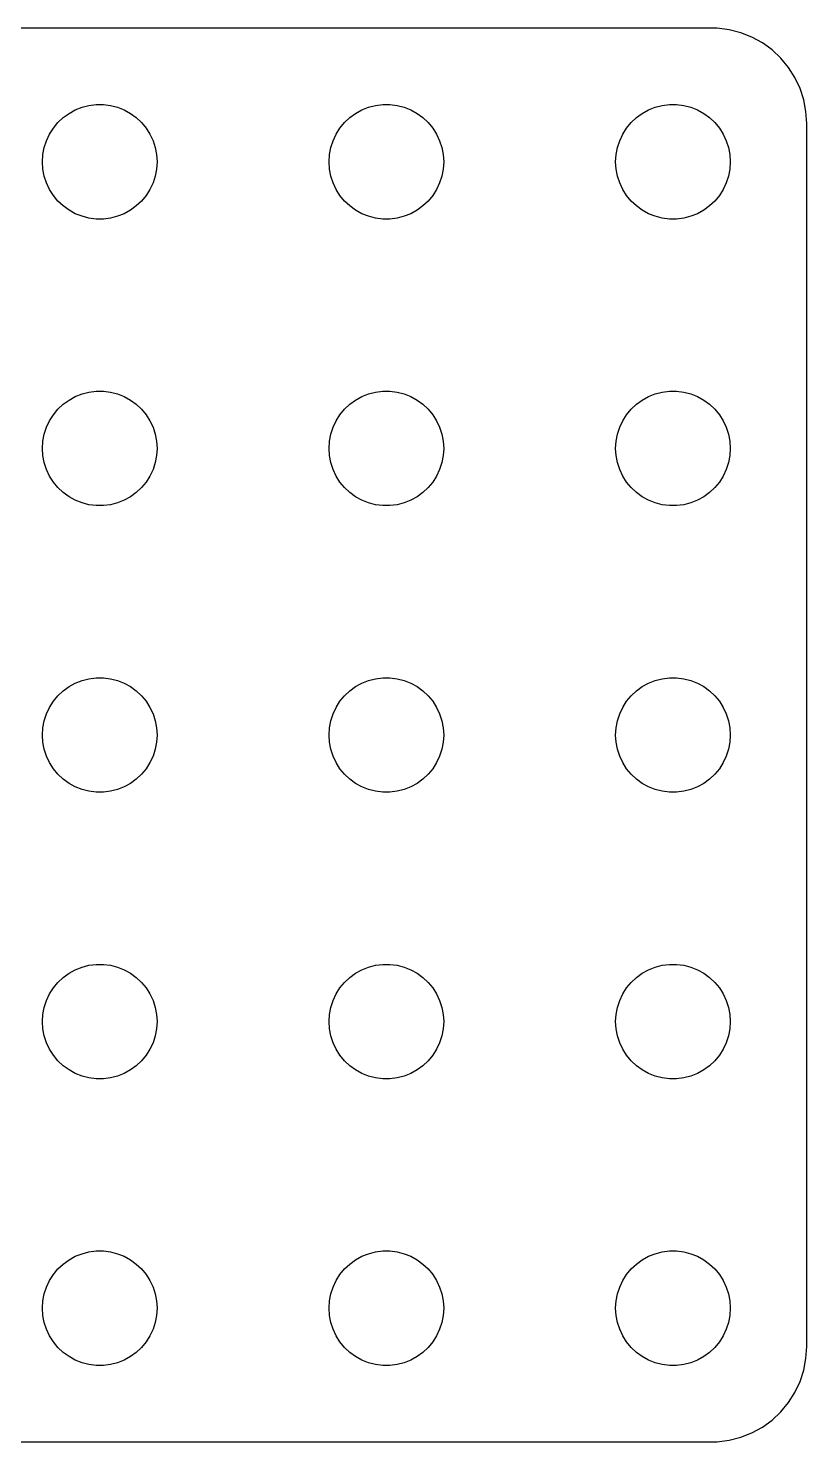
# Model space of a CAD drawing. Header units: metres. Extents: x -37 to 37, y 215 to 541.
# Drawn here: x -3.7 to 37, y 299 to 373 of the extents above; entities that cross this region are included whole.
import ezdxf

# ---------------------------------------------------------------- set-up
doc = ezdxf.new("R2010")
doc.units = ezdxf.units.M

msp = doc.modelspace()

# ---------------------------------------------------------------- linework, layer by layer
for p, q in [((32.3139, 372.99), (-32.3139, 372.99)), ((32.9369, 372.911), (32.3139, 372.99)), ((33.5451, 372.755), (32.9369, 372.911)), ((34.1289, 372.524), (33.5451, 372.755)), ((34.6791, 372.222), (34.1289, 372.524)), ((35.1871, 371.853), (34.6791, 372.222)), ((35.6448, 371.423), (35.1871, 371.853)), ((36.0451, 370.939), (35.6448, 371.423)), ((36.3815, 370.409), (36.0451, 370.939)), ((36.6489, 369.841), (36.3815, 370.409)), ((36.8429, 369.243), (36.6489, 369.841)), ((36.9606, 368.627), (36.8429, 369.243)), ((-1.91226, 368.312), (-1.60747, 368.533)), ((-1.60747, 368.533), (-1.27733, 368.714)), ((-1.27733, 368.714), (-0.92705, 368.853)), ((-0.92705, 368.853), (-0.56213, 368.947)), ((-0.56213, 368.947), (-0.18837, 368.994)), ((-0.18837, 368.994), (0.18837, 368.994)), ((0.18837, 368.994), (0.56213, 368.947)), ((0.56213, 368.947), (0.92705, 368.853)), ((0.92705, 368.853), (1.27733, 368.714)), ((1.27733, 368.714), (1.60747, 368.533)), ((1.60747, 368.533), (1.91226, 368.312)), ((13.0877, 368.312), (13.3925, 368.533)), ((13.3925, 368.533), (13.7227, 368.714)), ((13.7227, 368.714), (14.0729, 368.853)), ((14.0729, 368.853), (14.4379, 368.947)), ((14.4379, 368.947), (14.8116, 368.994)), ((14.8116, 368.994), (15.1884, 368.994)), ((15.1884, 368.994), (15.5621, 368.947)), ((15.5621, 368.947), (15.927, 368.853)), ((15.927, 368.853), (16.2773, 368.714)), ((16.2773, 368.714), (16.6075, 368.533)), ((16.6075, 368.533), (16.9123, 368.312)), ((28.0877, 368.312), (28.3925, 368.533)), ((28.3925, 368.533), (28.7227, 368.714)), ((28.7227, 368.714), (29.0729, 368.853)), ((29.0729, 368.853), (29.4379, 368.947)), ((29.4379, 368.947), (29.8116, 368.994)), ((29.8116, 368.994), (30.1884, 368.994)), ((30.1884, 368.994), (30.5621, 368.947)), ((30.5621, 368.947), (30.927, 368.853)), ((30.927, 368.853), (31.2773, 368.714)), ((31.2773, 368.714), (31.6075, 368.533)), ((31.6075, 368.533), (31.9123, 368.312)), ((37, 368), (36.9606, 368.627)), ((-2.62891, 367.445), (-2.42705, 367.763)), ((-2.42705, 367.763), (-2.1869, 368.054)), ((-2.1869, 368.054), (-1.91226, 368.312)), ((1.91226, 368.312), (2.1869, 368.054)), ((2.1869, 368.054), (2.42705, 367.763)), ((2.42705, 367.763), (2.62891, 367.445)), ((12.3711, 367.445), (12.5729, 367.763)), ((12.5729, 367.763), (12.8131, 368.054)), ((12.8131, 368.054), (13.0877, 368.312)), ((16.9123, 368.312), (17.1869, 368.054)), ((17.1869, 368.054), (17.427, 367.763)), ((17.427, 367.763), (17.6289, 367.445)), ((27.3711, 367.445), (27.5729, 367.763)), ((27.5729, 367.763), (27.8131, 368.054)), ((27.8131, 368.054), (28.0877, 368.312)), ((31.9123, 368.312), (32.1869, 368.054)), ((32.1869, 368.054), (32.427, 367.763)), ((32.427, 367.763), (32.6289, 367.445)), ((37, 304), (37, 368)), ((-2.90575, 366.746), (-2.78932, 367.104)), ((-2.78932, 367.104), (-2.62891, 367.445)), ((2.62891, 367.445), (2.78932, 367.104)), ((2.78932, 367.104), (2.90575, 366.746)), ((12.0942, 366.746), (12.2107, 367.104)), ((12.2107, 367.104), (12.3711, 367.445)), ((17.6289, 367.445), (17.7893, 367.104)), ((17.7893, 367.104), (17.9057, 366.746)), ((27.0942, 366.746), (27.2107, 367.104)), ((27.2107, 367.104), (27.3711, 367.445)), ((32.6289, 367.445), (32.7893, 367.104)), ((32.7893, 367.104), (32.9057, 366.746)), ((-3, 366), (-2.97633, 366.376)), ((-2.97633, 366.376), (-2.90575, 366.746)), ((2.90575, 366.746), (2.97633, 366.376)), ((2.97633, 366.376), (3, 366)), ((12, 366), (12.0237, 366.376)), ((12.0237, 366.376), (12.0942, 366.746)), ((17.9057, 366.746), (17.9763, 366.376)), ((17.9763, 366.376), (18, 366)), ((27, 366), (27.0237, 366.376)), ((27.0237, 366.376), (27.0942, 366.746)), ((32.9057, 366.746), (32.9763, 366.376)), ((32.9763, 366.376), (33, 366)), ((-2.97633, 365.624), (-3, 366)), ((-2.90575, 365.254), (-2.97633, 365.624)), ((2.97633, 365.624), (2.90575, 365.254)), ((3, 366), (2.97633, 365.624)), ((12.0237, 365.624), (12, 366)), ((12.0942, 365.254), (12.0237, 365.624)), ((17.9763, 365.624), (17.9057, 365.254)), ((18, 366), (17.9763, 365.624)), ((27.0237, 365.624), (27, 366)), ((27.0942, 365.254), (27.0237, 365.624)), ((32.9763, 365.624), (32.9057, 365.254)), ((33, 366), (32.9763, 365.624)), ((-2.78932, 364.896), (-2.90575, 365.254)), ((-2.62891, 364.555), (-2.78932, 364.896)), ((2.78932, 364.896), (2.62891, 364.555)), ((2.90575, 365.254), (2.78932, 364.896)), ((12.2107, 364.896), (12.0942, 365.254)), ((12.3711, 364.555), (12.2107, 364.896)), ((17.7893, 364.896), (17.6289, 364.555)), ((17.9057, 365.254), (17.7893, 364.896)), ((27.2107, 364.896), (27.0942, 365.254)), ((27.3711, 364.555), (27.2107, 364.896)), ((32.7893, 364.896), (32.6289, 364.555)), ((32.9057, 365.254), (32.7893, 364.896)), ((-2.42705, 364.237), (-2.62891, 364.555)), ((-2.1869, 363.946), (-2.42705, 364.237)), ((2.42705, 364.237), (2.1869, 363.946)), ((2.62891, 364.555), (2.42705, 364.237)), ((12.5729, 364.237), (12.3711, 364.555)), ((12.8131, 363.946), (12.5729, 364.237)), ((17.427, 364.237), (17.1869, 363.946)), ((17.6289, 364.555), (17.427, 364.237)), ((27.5729, 364.237), (27.3711, 364.555)), ((27.8131, 363.946), (27.5729, 364.237)), ((32.427, 364.237), (32.1869, 363.946)), ((32.6289, 364.555), (32.427, 364.237)), ((-1.91226, 363.688), (-2.1869, 363.946)), ((-1.60747, 363.467), (-1.91226, 363.688)), ((-1.27733, 363.286), (-1.60747, 363.467)), ((-0.92705, 363.147), (-1.27733, 363.286)), ((1.27733, 363.286), (0.92705, 363.147)), ((1.60747, 363.467), (1.27733, 363.286)), ((1.91226, 363.688), (1.60747, 363.467)), ((2.1869, 363.946), (1.91226, 363.688)), ((13.0877, 363.688), (12.8131, 363.946)), ((13.3925, 363.467), (13.0877, 363.688)), ((13.7227, 363.286), (13.3925, 363.467)), ((14.0729, 363.147), (13.7227, 363.286)), ((16.2773, 363.286), (15.927, 363.147)), ((16.6075, 363.467), (16.2773, 363.286)), ((16.9123, 363.688), (16.6075, 363.467)), ((17.1869, 363.946), (16.9123, 363.688)), ((28.0877, 363.688), (27.8131, 363.946)), ((28.3925, 363.467), (28.0877, 363.688)), ((28.7227, 363.286), (28.3925, 363.467)), ((29.0729, 363.147), (28.7227, 363.286)), ((31.2773, 363.286), (30.927, 363.147)), ((31.6075, 363.467), (31.2773, 363.286)), ((31.9123, 363.688), (31.6075, 363.467)), ((32.1869, 363.946), (31.9123, 363.688)), ((-0.56213, 363.053), (-0.92705, 363.147)), ((-0.18837, 363.006), (-0.56213, 363.053)), ((0.18837, 363.006), (-0.18837, 363.006)), ((0.56213, 363.053), (0.18837, 363.006)), ((0.92705, 363.147), (0.56213, 363.053)), ((14.4379, 363.053), (14.0729, 363.147)), ((14.8116, 363.006), (14.4379, 363.053)), ((15.1884, 363.006), (14.8116, 363.006)), ((15.5621, 363.053), (15.1884, 363.006)), ((15.927, 363.147), (15.5621, 363.053)), ((29.4379, 363.053), (29.0729, 363.147)), ((29.8116, 363.006), (29.4379, 363.053)), ((30.1884, 363.006), (29.8116, 363.006)), ((30.5621, 363.053), (30.1884, 363.006)), ((30.927, 363.147), (30.5621, 363.053)), ((-1.60747, 353.533), (-1.27733, 353.714)), ((-1.27733, 353.714), (-0.92705, 353.853)), ((-0.92705, 353.853), (-0.56213, 353.947)), ((-0.56213, 353.947), (-0.18837, 353.994)), ((-0.18837, 353.994), (0.18837, 353.994)), ((0.18837, 353.994), (0.56213, 353.947)), ((0.56213, 353.947), (0.92705, 353.853)), ((0.92705, 353.853), (1.27733, 353.714)), ((1.27733, 353.714), (1.60747, 353.533)), ((13.3925, 353.533), (13.7227, 353.714)), ((13.7227, 353.714), (14.0729, 353.853)), ((14.0729, 353.853), (14.4379, 353.947)), ((14.4379, 353.947), (14.8116, 353.994)), ((14.8116, 353.994), (15.1884, 353.994)), ((15.1884, 353.994), (15.5621, 353.947)), ((15.5621, 353.947), (15.927, 353.853)), ((15.927, 353.853), (16.2773, 353.714)), ((16.2773, 353.714), (16.6075, 353.533)), ((28.3925, 353.533), (28.7227, 353.714)), ((28.7227, 353.714), (29.0729, 353.853)), ((29.0729, 353.853), (29.4379, 353.947)), ((29.4379, 353.947), (29.8116, 353.994)), ((29.8116, 353.994), (30.1884, 353.994)), ((30.1884, 353.994), (30.5621, 353.947)), ((30.5621, 353.947), (30.927, 353.853)), ((30.927, 353.853), (31.2773, 353.714)), ((31.2773, 353.714), (31.6075, 353.533)), ((-2.42705, 352.763), (-2.1869, 353.054)), ((-2.1869, 353.054), (-1.91226, 353.312)), ((-1.91226, 353.312), (-1.60747, 353.533)), ((1.60747, 353.533), (1.91226, 353.312)), ((1.91226, 353.312), (2.1869, 353.054)), ((2.1869, 353.054), (2.42705, 352.763)), ((12.5729, 352.763), (12.8131, 353.054)), ((12.8131, 353.054), (13.0877, 353.312)), ((13.0877, 353.312), (13.3925, 353.533)), ((16.6075, 353.533), (16.9123, 353.312)), ((16.9123, 353.312), (17.1869, 353.054)), ((17.1869, 353.054), (17.427, 352.763)), ((27.5729, 352.763), (27.8131, 353.054)), ((27.8131, 353.054), (28.0877, 353.312)), ((28.0877, 353.312), (28.3925, 353.533)), ((31.6075, 353.533), (31.9123, 353.312)), ((31.9123, 353.312), (32.1869, 353.054)), ((32.1869, 353.054), (32.427, 352.763)), ((-2.78932, 352.104), (-2.62891, 352.445)), ((-2.62891, 352.445), (-2.42705, 352.763)), ((2.42705, 352.763), (2.62891, 352.445)), ((2.62891, 352.445), (2.78932, 352.104)), ((12.2107, 352.104), (12.3711, 352.445)), ((12.3711, 352.445), (12.5729, 352.763)), ((17.427, 352.763), (17.6289, 352.445)), ((17.6289, 352.445), (17.7893, 352.104)), ((27.2107, 352.104), (27.3711, 352.445)), ((27.3711, 352.445), (27.5729, 352.763)), ((32.427, 352.763), (32.6289, 352.445)), ((32.6289, 352.445), (32.7893, 352.104)), ((-2.97633, 351.376), (-2.90575, 351.746)), ((-2.90575, 351.746), (-2.78932, 352.104)), ((2.78932, 352.104), (2.90575, 351.746)), ((2.90575, 351.746), (2.97633, 351.376)), ((12.0237, 351.376), (12.0942, 351.746)), ((12.0942, 351.746), (12.2107, 352.104)), ((17.7893, 352.104), (17.9057, 351.746)), ((17.9057, 351.746), (17.9763, 351.376)), ((27.0237, 351.376), (27.0942, 351.746)), ((27.0942, 351.746), (27.2107, 352.104)), ((32.7893, 352.104), (32.9057, 351.746)), ((32.9057, 351.746), (32.9763, 351.376)), ((-3, 351), (-2.97633, 351.376)), ((-2.97633, 350.624), (-3, 351)), ((2.97633, 351.376), (3, 351)), ((3, 351), (2.97633, 350.624)), ((12, 351), (12.0237, 351.376)), ((12.0237, 350.624), (12, 351)), ((17.9763, 351.376), (18, 351)), ((18, 351), (17.9763, 350.624)), ((27, 351), (27.0237, 351.376)), ((27.0237, 350.624), (27, 351)), ((32.9763, 351.376), (33, 351)), ((33, 351), (32.9763, 350.624)), ((-2.90575, 350.254), (-2.97633, 350.624)), ((-2.78932, 349.896), (-2.90575, 350.254)), ((2.90575, 350.254), (2.78932, 349.896)), ((2.97633, 350.624), (2.90575, 350.254)), ((12.0942, 350.254), (12.0237, 350.624)), ((12.2107, 349.896), (12.0942, 350.254)), ((17.9057, 350.254), (17.7893, 349.896)), ((17.9763, 350.624), (17.9057, 350.254)), ((27.0942, 350.254), (27.0237, 350.624)), ((27.2107, 349.896), (27.0942, 350.254)), ((32.9057, 350.254), (32.7893, 349.896)), ((32.9763, 350.624), (32.9057, 350.254)), ((-2.62891, 349.555), (-2.78932, 349.896)), ((-2.42705, 349.237), (-2.62891, 349.555)), ((-2.1869, 348.946), (-2.42705, 349.237)), ((2.42705, 349.237), (2.1869, 348.946)), ((2.62891, 349.555), (2.42705, 349.237)), ((2.78932, 349.896), (2.62891, 349.555)), ((12.3711, 349.555), (12.2107, 349.896)), ((12.5729, 349.237), (12.3711, 349.555)), ((12.8131, 348.946), (12.5729, 349.237)), ((17.427, 349.237), (17.1869, 348.946)), ((17.6289, 349.555), (17.427, 349.237)), ((17.7893, 349.896), (17.6289, 349.555)), ((27.3711, 349.555), (27.2107, 349.896)), ((27.5729, 349.237), (27.3711, 349.555)), ((27.8131, 348.946), (27.5729, 349.237)), ((32.427, 349.237), (32.1869, 348.946)), ((32.6289, 349.555), (32.427, 349.237)), ((32.7893, 349.896), (32.6289, 349.555)), ((-1.91226, 348.688), (-2.1869, 348.946)), ((-1.60747, 348.467), (-1.91226, 348.688)), ((-1.27733, 348.286), (-1.60747, 348.467)), ((1.60747, 348.467), (1.27733, 348.286)), ((1.91226, 348.688), (1.60747, 348.467)), ((2.1869, 348.946), (1.91226, 348.688)), ((13.0877, 348.688), (12.8131, 348.946)), ((13.3925, 348.467), (13.0877, 348.688)), ((13.7227, 348.286), (13.3925, 348.467)), ((16.6075, 348.467), (16.2773, 348.286)), ((16.9123, 348.688), (16.6075, 348.467)), ((17.1869, 348.946), (16.9123, 348.688)), ((28.0877, 348.688), (27.8131, 348.946)), ((28.3925, 348.467), (28.0877, 348.688)), ((28.7227, 348.286), (28.3925, 348.467)), ((31.6075, 348.467), (31.2773, 348.286)), ((31.9123, 348.688), (31.6075, 348.467)), ((32.1869, 348.946), (31.9123, 348.688)), ((-0.92705, 348.147), (-1.27733, 348.286)), ((-0.56213, 348.053), (-0.92705, 348.147)), ((-0.18837, 348.006), (-0.56213, 348.053)), ((0.18837, 348.006), (-0.18837, 348.006)), ((0.56213, 348.053), (0.18837, 348.006)), ((0.92705, 348.147), (0.56213, 348.053)), ((1.27733, 348.286), (0.92705, 348.147)), ((14.0729, 348.147), (13.7227, 348.286)), ((14.4379, 348.053), (14.0729, 348.147)), ((14.8116, 348.006), (14.4379, 348.053)), ((15.1884, 348.006), (14.8116, 348.006)), ((15.5621, 348.053), (15.1884, 348.006)), ((15.927, 348.147), (15.5621, 348.053)), ((16.2773, 348.286), (15.927, 348.147)), ((29.0729, 348.147), (28.7227, 348.286)), ((29.4379, 348.053), (29.0729, 348.147)), ((29.8116, 348.006), (29.4379, 348.053)), ((30.1884, 348.006), (29.8116, 348.006)), ((30.5621, 348.053), (30.1884, 348.006)), ((30.927, 348.147), (30.5621, 348.053)), ((31.2773, 348.286), (30.927, 348.147)), ((-1.27733, 338.714), (-0.92705, 338.853)), ((-0.92705, 338.853), (-0.56213, 338.947)), ((-0.56213, 338.947), (-0.18837, 338.994)), ((-0.18837, 338.994), (0.18837, 338.994)), ((0.18837, 338.994), (0.56213, 338.947)), ((0.56213, 338.947), (0.92705, 338.853)), ((0.92705, 338.853), (1.27733, 338.714)), ((13.7227, 338.714), (14.0729, 338.853)), ((14.0729, 338.853), (14.4379, 338.947)), ((14.4379, 338.947), (14.8116, 338.994)), ((14.8116, 338.994), (15.1884, 338.994)), ((15.1884, 338.994), (15.5621, 338.947)), ((15.5621, 338.947), (15.927, 338.853)), ((15.927, 338.853), (16.2773, 338.714)), ((28.7227, 338.714), (29.0729, 338.853)), ((29.0729, 338.853), (29.4379, 338.947)), ((29.4379, 338.947), (29.8116, 338.994)), ((29.8116, 338.994), (30.1884, 338.994)), ((30.1884, 338.994), (30.5621, 338.947)), ((30.5621, 338.947), (30.927, 338.853)), ((30.927, 338.853), (31.2773, 338.714)), ((-2.1869, 338.054), (-1.91226, 338.312)), ((-1.91226, 338.312), (-1.60747, 338.533)), ((-1.60747, 338.533), (-1.27733, 338.714)), ((1.27733, 338.714), (1.60747, 338.533)), ((1.60747, 338.533), (1.91226, 338.312)), ((1.91226, 338.312), (2.1869, 338.054)), ((12.8131, 338.054), (13.0877, 338.312)), ((13.0877, 338.312), (13.3925, 338.533)), ((13.3925, 338.533), (13.7227, 338.714)), ((16.2773, 338.714), (16.6075, 338.533)), ((16.6075, 338.533), (16.9123, 338.312)), ((16.9123, 338.312), (17.1869, 338.054)), ((27.8131, 338.054), (28.0877, 338.312)), ((28.0877, 338.312), (28.3925, 338.533)), ((28.3925, 338.533), (28.7227, 338.714)), ((31.2773, 338.714), (31.6075, 338.533)), ((31.6075, 338.533), (31.9123, 338.312)), ((31.9123, 338.312), (32.1869, 338.054)), ((-2.78932, 337.104), (-2.62891, 337.445)), ((-2.62891, 337.445), (-2.42705, 337.763)), ((-2.42705, 337.763), (-2.1869, 338.054)), ((2.1869, 338.054), (2.42705, 337.763)), ((2.42705, 337.763), (2.62891, 337.445)), ((2.62891, 337.445), (2.78932, 337.104)), ((12.2107, 337.104), (12.3711, 337.445)), ((12.3711, 337.445), (12.5729, 337.763)), ((12.5729, 337.763), (12.8131, 338.054)), ((17.1869, 338.054), (17.427, 337.763)), ((17.427, 337.763), (17.6289, 337.445)), ((17.6289, 337.445), (17.7893, 337.104)), ((27.2107, 337.104), (27.3711, 337.445)), ((27.3711, 337.445), (27.5729, 337.763)), ((27.5729, 337.763), (27.8131, 338.054)), ((32.1869, 338.054), (32.427, 337.763)), ((32.427, 337.763), (32.6289, 337.445)), ((32.6289, 337.445), (32.7893, 337.104)), ((-2.97633, 336.376), (-2.90575, 336.746)), ((-2.90575, 336.746), (-2.78932, 337.104)), ((2.78932, 337.104), (2.90575, 336.746)), ((2.90575, 336.746), (2.97633, 336.376)), ((12.0237, 336.376), (12.0942, 336.746)), ((12.0942, 336.746), (12.2107, 337.104)), ((17.7893, 337.104), (17.9057, 336.746)), ((17.9057, 336.746), (17.9763, 336.376)), ((27.0237, 336.376), (27.0942, 336.746)), ((27.0942, 336.746), (27.2107, 337.104)), ((32.7893, 337.104), (32.9057, 336.746)), ((32.9057, 336.746), (32.9763, 336.376)), ((-3, 336), (-2.97633, 336.376)), ((-2.97633, 335.624), (-3, 336)), ((2.97633, 336.376), (3, 336)), ((3, 336), (2.97633, 335.624)), ((12, 336), (12.0237, 336.376)), ((12.0237, 335.624), (12, 336)), ((17.9763, 336.376), (18, 336)), ((18, 336), (17.9763, 335.624)), ((27, 336), (27.0237, 336.376)), ((27.0237, 335.624), (27, 336)), ((32.9763, 336.376), (33, 336)), ((33, 336), (32.9763, 335.624)), ((-2.90575, 335.254), (-2.97633, 335.624)), ((-2.78932, 334.896), (-2.90575, 335.254)), ((2.90575, 335.254), (2.78932, 334.896)), ((2.97633, 335.624), (2.90575, 335.254)), ((12.0942, 335.254), (12.0237, 335.624)), ((12.2107, 334.896), (12.0942, 335.254)), ((17.9057, 335.254), (17.7893, 334.896)), ((17.9763, 335.624), (17.9057, 335.254)), ((27.0942, 335.254), (27.0237, 335.624)), ((27.2107, 334.896), (27.0942, 335.254)), ((32.9057, 335.254), (32.7893, 334.896)), ((32.9763, 335.624), (32.9057, 335.254)), ((-2.62891, 334.555), (-2.78932, 334.896)), ((-2.42705, 334.237), (-2.62891, 334.555)), ((2.62891, 334.555), (2.42705, 334.237)), ((2.78932, 334.896), (2.62891, 334.555)), ((12.3711, 334.555), (12.2107, 334.896)), ((12.5729, 334.237), (12.3711, 334.555)), ((17.6289, 334.555), (17.427, 334.237)), ((17.7893, 334.896), (17.6289, 334.555)), ((27.3711, 334.555), (27.2107, 334.896)), ((27.5729, 334.237), (27.3711, 334.555)), ((32.6289, 334.555), (32.427, 334.237)), ((32.7893, 334.896), (32.6289, 334.555)), ((-2.1869, 333.946), (-2.42705, 334.237)), ((-1.91226, 333.688), (-2.1869, 333.946)), ((-1.60747, 333.467), (-1.91226, 333.688)), ((1.91226, 333.688), (1.60747, 333.467)), ((2.1869, 333.946), (1.91226, 333.688)), ((2.42705, 334.237), (2.1869, 333.946)), ((12.8131, 333.946), (12.5729, 334.237)), ((13.0877, 333.688), (12.8131, 333.946)), ((13.3925, 333.467), (13.0877, 333.688)), ((16.9123, 333.688), (16.6075, 333.467)), ((17.1869, 333.946), (16.9123, 333.688)), ((17.427, 334.237), (17.1869, 333.946)), ((27.8131, 333.946), (27.5729, 334.237)), ((28.0877, 333.688), (27.8131, 333.946)), ((28.3925, 333.467), (28.0877, 333.688)), ((31.9123, 333.688), (31.6075, 333.467)), ((32.1869, 333.946), (31.9123, 333.688)), ((32.427, 334.237), (32.1869, 333.946)), ((-1.27733, 333.286), (-1.60747, 333.467)), ((-0.92705, 333.147), (-1.27733, 333.286)), ((-0.56213, 333.053), (-0.92705, 333.147)), ((-0.18837, 333.006), (-0.56213, 333.053)), ((0.18837, 333.006), (-0.18837, 333.006)), ((0.56213, 333.053), (0.18837, 333.006)), ((0.92705, 333.147), (0.56213, 333.053)), ((1.27733, 333.286), (0.92705, 333.147)), ((1.60747, 333.467), (1.27733, 333.286)), ((13.7227, 333.286), (13.3925, 333.467)), ((14.0729, 333.147), (13.7227, 333.286)), ((14.4379, 333.053), (14.0729, 333.147)), ((14.8116, 333.006), (14.4379, 333.053)), ((15.1884, 333.006), (14.8116, 333.006)), ((15.5621, 333.053), (15.1884, 333.006)), ((15.927, 333.147), (15.5621, 333.053)), ((16.2773, 333.286), (15.927, 333.147)), ((16.6075, 333.467), (16.2773, 333.286)), ((28.7227, 333.286), (28.3925, 333.467)), ((29.0729, 333.147), (28.7227, 333.286)), ((29.4379, 333.053), (29.0729, 333.147)), ((29.8116, 333.006), (29.4379, 333.053)), ((30.1884, 333.006), (29.8116, 333.006)), ((30.5621, 333.053), (30.1884, 333.006)), ((30.927, 333.147), (30.5621, 333.053)), ((31.2773, 333.286), (30.927, 333.147)), ((31.6075, 333.467), (31.2773, 333.286)), ((-2.1869, 323.054), (-1.91226, 323.312)), ((-1.91226, 323.312), (-1.60747, 323.533)), ((-1.60747, 323.533), (-1.27733, 323.714)), ((-1.27733, 323.714), (-0.92705, 323.853)), ((-0.92705, 323.853), (-0.56213, 323.947)), ((-0.56213, 323.947), (-0.18837, 323.994)), ((-0.18837, 323.994), (0.18837, 323.994)), ((0.18837, 323.994), (0.56213, 323.947)), ((0.56213, 323.947), (0.92705, 323.853)), ((0.92705, 323.853), (1.27733, 323.714)), ((1.27733, 323.714), (1.60747, 323.533)), ((1.60747, 323.533), (1.91226, 323.312)), ((1.91226, 323.312), (2.1869, 323.054)), ((12.8131, 323.054), (13.0877, 323.312)), ((13.0877, 323.312), (13.3925, 323.533)), ((13.3925, 323.533), (13.7227, 323.714)), ((13.7227, 323.714), (14.0729, 323.853)), ((14.0729, 323.853), (14.4379, 323.947)), ((14.4379, 323.947), (14.8116, 323.994)), ((14.8116, 323.994), (15.1884, 323.994)), ((15.1884, 323.994), (15.5621, 323.947)), ((15.5621, 323.947), (15.927, 323.853)), ((15.927, 323.853), (16.2773, 323.714)), ((16.2773, 323.714), (16.6075, 323.533)), ((16.6075, 323.533), (16.9123, 323.312)), ((16.9123, 323.312), (17.1869, 323.054)), ((27.8131, 323.054), (28.0877, 323.312)), ((28.0877, 323.312), (28.3925, 323.533)), ((28.3925, 323.533), (28.7227, 323.714)), ((28.7227, 323.714), (29.0729, 323.853)), ((29.0729, 323.853), (29.4379, 323.947)), ((29.4379, 323.947), (29.8116, 323.994)), ((29.8116, 323.994), (30.1884, 323.994)), ((30.1884, 323.994), (30.5621, 323.947)), ((30.5621, 323.947), (30.927, 323.853)), ((30.927, 323.853), (31.2773, 323.714)), ((31.2773, 323.714), (31.6075, 323.533)), ((31.6075, 323.533), (31.9123, 323.312)), ((31.9123, 323.312), (32.1869, 323.054)), ((-2.62891, 322.445), (-2.42705, 322.763)), ((-2.42705, 322.763), (-2.1869, 323.054)), ((2.1869, 323.054), (2.42705, 322.763)), ((2.42705, 322.763), (2.62891, 322.445)), ((12.3711, 322.445), (12.5729, 322.763)), ((12.5729, 322.763), (12.8131, 323.054)), ((17.1869, 323.054), (17.427, 322.763)), ((17.427, 322.763), (17.6289, 322.445)), ((27.3711, 322.445), (27.5729, 322.763)), ((27.5729, 322.763), (27.8131, 323.054)), ((32.1869, 323.054), (32.427, 322.763)), ((32.427, 322.763), (32.6289, 322.445)), ((-2.90575, 321.746), (-2.78932, 322.104)), ((-2.78932, 322.104), (-2.62891, 322.445)), ((2.62891, 322.445), (2.78932, 322.104)), ((2.78932, 322.104), (2.90575, 321.746)), ((12.0942, 321.746), (12.2107, 322.104)), ((12.2107, 322.104), (12.3711, 322.445)), ((17.6289, 322.445), (17.7893, 322.104)), ((17.7893, 322.104), (17.9057, 321.746)), ((27.0942, 321.746), (27.2107, 322.104)), ((27.2107, 322.104), (27.3711, 322.445)), ((32.6289, 322.445), (32.7893, 322.104)), ((32.7893, 322.104), (32.9057, 321.746)), ((-3, 321), (-2.97633, 321.376)), ((-2.97633, 321.376), (-2.90575, 321.746)), ((2.90575, 321.746), (2.97633, 321.376)), ((2.97633, 321.376), (3, 321)), ((12, 321), (12.0237, 321.376)), ((12.0237, 321.376), (12.0942, 321.746)), ((17.9057, 321.746), (17.9763, 321.376)), ((17.9763, 321.376), (18, 321)), ((27, 321), (27.0237, 321.376)), ((27.0237, 321.376), (27.0942, 321.746)), ((32.9057, 321.746), (32.9763, 321.376)), ((32.9763, 321.376), (33, 321)), ((-2.97633, 320.624), (-3, 321)), ((-2.90575, 320.254), (-2.97633, 320.624)), ((2.97633, 320.624), (2.90575, 320.254)), ((3, 321), (2.97633, 320.624)), ((12.0237, 320.624), (12, 321)), ((12.0942, 320.254), (12.0237, 320.624)), ((17.9763, 320.624), (17.9057, 320.254)), ((18, 321), (17.9763, 320.624)), ((27.0237, 320.624), (27, 321)), ((27.0942, 320.254), (27.0237, 320.624)), ((32.9763, 320.624), (32.9057, 320.254)), ((33, 321), (32.9763, 320.624)), ((-2.78932, 319.896), (-2.90575, 320.254)), ((-2.62891, 319.555), (-2.78932, 319.896)), ((2.78932, 319.896), (2.62891, 319.555)), ((2.90575, 320.254), (2.78932, 319.896)), ((12.2107, 319.896), (12.0942, 320.254)), ((12.3711, 319.555), (12.2107, 319.896)), ((17.7893, 319.896), (17.6289, 319.555)), ((17.9057, 320.254), (17.7893, 319.896)), ((27.2107, 319.896), (27.0942, 320.254)), ((27.3711, 319.555), (27.2107, 319.896)), ((32.7893, 319.896), (32.6289, 319.555)), ((32.9057, 320.254), (32.7893, 319.896)), ((-2.42705, 319.237), (-2.62891, 319.555)), ((-2.1869, 318.946), (-2.42705, 319.237)), ((-1.91226, 318.688), (-2.1869, 318.946)), ((2.1869, 318.946), (1.91226, 318.688)), ((2.42705, 319.237), (2.1869, 318.946)), ((2.62891, 319.555), (2.42705, 319.237)), ((12.5729, 319.237), (12.3711, 319.555)), ((12.8131, 318.946), (12.5729, 319.237)), ((13.0877, 318.688), (12.8131, 318.946)), ((17.1869, 318.946), (16.9123, 318.688)), ((17.427, 319.237), (17.1869, 318.946)), ((17.6289, 319.555), (17.427, 319.237)), ((27.5729, 319.237), (27.3711, 319.555)), ((27.8131, 318.946), (27.5729, 319.237)), ((28.0877, 318.688), (27.8131, 318.946)), ((32.1869, 318.946), (31.9123, 318.688)), ((32.427, 319.237), (32.1869, 318.946)), ((32.6289, 319.555), (32.427, 319.237)), ((-1.60747, 318.467), (-1.91226, 318.688)), ((-1.27733, 318.286), (-1.60747, 318.467)), ((-0.92705, 318.147), (-1.27733, 318.286)), ((-0.56213, 318.053), (-0.92705, 318.147)), ((0.92705, 318.147), (0.56213, 318.053)), ((1.27733, 318.286), (0.92705, 318.147)), ((1.60747, 318.467), (1.27733, 318.286)), ((1.91226, 318.688), (1.60747, 318.467)), ((13.3925, 318.467), (13.0877, 318.688)), ((13.7227, 318.286), (13.3925, 318.467)), ((14.0729, 318.147), (13.7227, 318.286)), ((14.4379, 318.053), (14.0729, 318.147)), ((15.927, 318.147), (15.5621, 318.053)), ((16.2773, 318.286), (15.927, 318.147)), ((16.6075, 318.467), (16.2773, 318.286)), ((16.9123, 318.688), (16.6075, 318.467)), ((28.3925, 318.467), (28.0877, 318.688)), ((28.7227, 318.286), (28.3925, 318.467)), ((29.0729, 318.147), (28.7227, 318.286)), ((29.4379, 318.053), (29.0729, 318.147)), ((30.927, 318.147), (30.5621, 318.053)), ((31.2773, 318.286), (30.927, 318.147)), ((31.6075, 318.467), (31.2773, 318.286)), ((31.9123, 318.688), (31.6075, 318.467)), ((-0.18837, 318.006), (-0.56213, 318.053)), ((0.18837, 318.006), (-0.18837, 318.006)), ((0.56213, 318.053), (0.18837, 318.006)), ((14.8116, 318.006), (14.4379, 318.053)), ((15.1884, 318.006), (14.8116, 318.006)), ((15.5621, 318.053), (15.1884, 318.006)), ((29.8116, 318.006), (29.4379, 318.053)), ((30.1884, 318.006), (29.8116, 318.006)), ((30.5621, 318.053), (30.1884, 318.006)), ((-1.91226, 308.312), (-1.60747, 308.533)), ((-1.60747, 308.533), (-1.27733, 308.714)), ((-1.27733, 308.714), (-0.92705, 308.853)), ((-0.92705, 308.853), (-0.56213, 308.947)), ((-0.56213, 308.947), (-0.18837, 308.994)), ((-0.18837, 308.994), (0.18837, 308.994)), ((0.18837, 308.994), (0.56213, 308.947)), ((0.56213, 308.947), (0.92705, 308.853)), ((0.92705, 308.853), (1.27733, 308.714)), ((1.27733, 308.714), (1.60747, 308.533)), ((1.60747, 308.533), (1.91226, 308.312)), ((13.0877, 308.312), (13.3925, 308.533)), ((13.3925, 308.533), (13.7227, 308.714)), ((13.7227, 308.714), (14.0729, 308.853)), ((14.0729, 308.853), (14.4379, 308.947)), ((14.4379, 308.947), (14.8116, 308.994)), ((14.8116, 308.994), (15.1884, 308.994)), ((15.1884, 308.994), (15.5621, 308.947)), ((15.5621, 308.947), (15.927, 308.853)), ((15.927, 308.853), (16.2773, 308.714)), ((16.2773, 308.714), (16.6075, 308.533)), ((16.6075, 308.533), (16.9123, 308.312)), ((28.0877, 308.312), (28.3925, 308.533)), ((28.3925, 308.533), (28.7227, 308.714)), ((28.7227, 308.714), (29.0729, 308.853)), ((29.0729, 308.853), (29.4379, 308.947)), ((29.4379, 308.947), (29.8116, 308.994)), ((29.8116, 308.994), (30.1884, 308.994)), ((30.1884, 308.994), (30.5621, 308.947)), ((30.5621, 308.947), (30.927, 308.853)), ((30.927, 308.853), (31.2773, 308.714)), ((31.2773, 308.714), (31.6075, 308.533)), ((31.6075, 308.533), (31.9123, 308.312)), ((-2.62891, 307.445), (-2.42705, 307.763)), ((-2.42705, 307.763), (-2.1869, 308.054)), ((-2.1869, 308.054), (-1.91226, 308.312)), ((1.91226, 308.312), (2.1869, 308.054)), ((2.1869, 308.054), (2.42705, 307.763)), ((2.42705, 307.763), (2.62891, 307.445)), ((12.3711, 307.445), (12.5729, 307.763)), ((12.5729, 307.763), (12.8131, 308.054)), ((12.8131, 308.054), (13.0877, 308.312)), ((16.9123, 308.312), (17.1869, 308.054)), ((17.1869, 308.054), (17.427, 307.763)), ((17.427, 307.763), (17.6289, 307.445)), ((27.3711, 307.445), (27.5729, 307.763)), ((27.5729, 307.763), (27.8131, 308.054)), ((27.8131, 308.054), (28.0877, 308.312)), ((31.9123, 308.312), (32.1869, 308.054)), ((32.1869, 308.054), (32.427, 307.763)), ((32.427, 307.763), (32.6289, 307.445)), ((-2.90575, 306.746), (-2.78932, 307.104)), ((-2.78932, 307.104), (-2.62891, 307.445)), ((2.62891, 307.445), (2.78932, 307.104)), ((2.78932, 307.104), (2.90575, 306.746)), ((12.0942, 306.746), (12.2107, 307.104)), ((12.2107, 307.104), (12.3711, 307.445)), ((17.6289, 307.445), (17.7893, 307.104)), ((17.7893, 307.104), (17.9057, 306.746)), ((27.0942, 306.746), (27.2107, 307.104)), ((27.2107, 307.104), (27.3711, 307.445)), ((32.6289, 307.445), (32.7893, 307.104)), ((32.7893, 307.104), (32.9057, 306.746)), ((-3, 306), (-2.97633, 306.376)), ((-2.97633, 306.376), (-2.90575, 306.746)), ((2.90575, 306.746), (2.97633, 306.376)), ((2.97633, 306.376), (3, 306)), ((12, 306), (12.0237, 306.376)), ((12.0237, 306.376), (12.0942, 306.746)), ((17.9057, 306.746), (17.9763, 306.376)), ((17.9763, 306.376), (18, 306)), ((27, 306), (27.0237, 306.376)), ((27.0237, 306.376), (27.0942, 306.746)), ((32.9057, 306.746), (32.9763, 306.376)), ((32.9763, 306.376), (33, 306)), ((-2.97633, 305.624), (-3, 306)), ((-2.90575, 305.254), (-2.97633, 305.624)), ((2.97633, 305.624), (2.90575, 305.254)), ((3, 306), (2.97633, 305.624)), ((12.0237, 305.624), (12, 306)), ((12.0942, 305.254), (12.0237, 305.624)), ((17.9763, 305.624), (17.9057, 305.254)), ((18, 306), (17.9763, 305.624)), ((27.0237, 305.624), (27, 306)), ((27.0942, 305.254), (27.0237, 305.624)), ((32.9763, 305.624), (32.9057, 305.254)), ((33, 306), (32.9763, 305.624)), ((-2.78932, 304.896), (-2.90575, 305.254)), ((-2.62891, 304.555), (-2.78932, 304.896)), ((2.78932, 304.896), (2.62891, 304.555)), ((2.90575, 305.254), (2.78932, 304.896)), ((12.2107, 304.896), (12.0942, 305.254)), ((12.3711, 304.555), (12.2107, 304.896)), ((17.7893, 304.896), (17.6289, 304.555)), ((17.9057, 305.254), (17.7893, 304.896)), ((27.2107, 304.896), (27.0942, 305.254)), ((27.3711, 304.555), (27.2107, 304.896)), ((32.7893, 304.896), (32.6289, 304.555)), ((32.9057, 305.254), (32.7893, 304.896)), ((-2.42705, 304.237), (-2.62891, 304.555)), ((-2.1869, 303.946), (-2.42705, 304.237)), ((2.42705, 304.237), (2.1869, 303.946)), ((2.62891, 304.555), (2.42705, 304.237)), ((12.5729, 304.237), (12.3711, 304.555)), ((12.8131, 303.946), (12.5729, 304.237)), ((17.427, 304.237), (17.1869, 303.946)), ((17.6289, 304.555), (17.427, 304.237)), ((27.5729, 304.237), (27.3711, 304.555)), ((27.8131, 303.946), (27.5729, 304.237)), ((32.427, 304.237), (32.1869, 303.946)), ((32.6289, 304.555), (32.427, 304.237)), ((-1.91226, 303.688), (-2.1869, 303.946)), ((-1.60747, 303.467), (-1.91226, 303.688)), ((-1.27733, 303.286), (-1.60747, 303.467)), ((1.60747, 303.467), (1.27733, 303.286)), ((1.91226, 303.688), (1.60747, 303.467)), ((2.1869, 303.946), (1.91226, 303.688)), ((13.0877, 303.688), (12.8131, 303.946)), ((13.3925, 303.467), (13.0877, 303.688)), ((13.7227, 303.286), (13.3925, 303.467)), ((16.6075, 303.467), (16.2773, 303.286)), ((16.9123, 303.688), (16.6075, 303.467)), ((17.1869, 303.946), (16.9123, 303.688)), ((28.0877, 303.688), (27.8131, 303.946)), ((28.3925, 303.467), (28.0877, 303.688)), ((28.7227, 303.286), (28.3925, 303.467)), ((31.6075, 303.467), (31.2773, 303.286)), ((31.9123, 303.688), (31.6075, 303.467)), ((32.1869, 303.946), (31.9123, 303.688)), ((36.8429, 302.757), (36.9606, 303.373)), ((36.9606, 303.373), (37, 304)), ((-0.92705, 303.147), (-1.27733, 303.286)), ((-0.56213, 303.053), (-0.92705, 303.147)), ((-0.18837, 303.006), (-0.56213, 303.053)), ((0.18837, 303.006), (-0.18837, 303.006)), ((0.56213, 303.053), (0.18837, 303.006)), ((0.92705, 303.147), (0.56213, 303.053)), ((1.27733, 303.286), (0.92705, 303.147)), ((14.0729, 303.147), (13.7227, 303.286)), ((14.4379, 303.053), (14.0729, 303.147)), ((14.8116, 303.006), (14.4379, 303.053)), ((15.1884, 303.006), (14.8116, 303.006)), ((15.5621, 303.053), (15.1884, 303.006)), ((15.927, 303.147), (15.5621, 303.053)), ((16.2773, 303.286), (15.927, 303.147)), ((29.0729, 303.147), (28.7227, 303.286)), ((29.4379, 303.053), (29.0729, 303.147)), ((29.8116, 303.006), (29.4379, 303.053)), ((30.1884, 303.006), (29.8116, 303.006)), ((30.5621, 303.053), (30.1884, 303.006)), ((30.927, 303.147), (30.5621, 303.053)), ((31.2773, 303.286), (30.927, 303.147)), ((36.6489, 302.159), (36.8429, 302.757)), ((36.3815, 301.591), (36.6489, 302.159)), ((36.0451, 301.061), (36.3815, 301.591)), ((35.1871, 300.147), (35.6448, 300.577)), ((35.6448, 300.577), (36.0451, 301.061)), ((34.1289, 299.476), (34.6791, 299.778)), ((34.6791, 299.778), (35.1871, 300.147)), ((-32.3139, 299.01), (32.3139, 299.01)), ((32.3139, 299.01), (32.9369, 299.089)), ((32.9369, 299.089), (33.5451, 299.245)), ((33.5451, 299.245), (34.1289, 299.476))]:
    msp.add_line(p, q)

doc.saveas('drawing.dxf')
